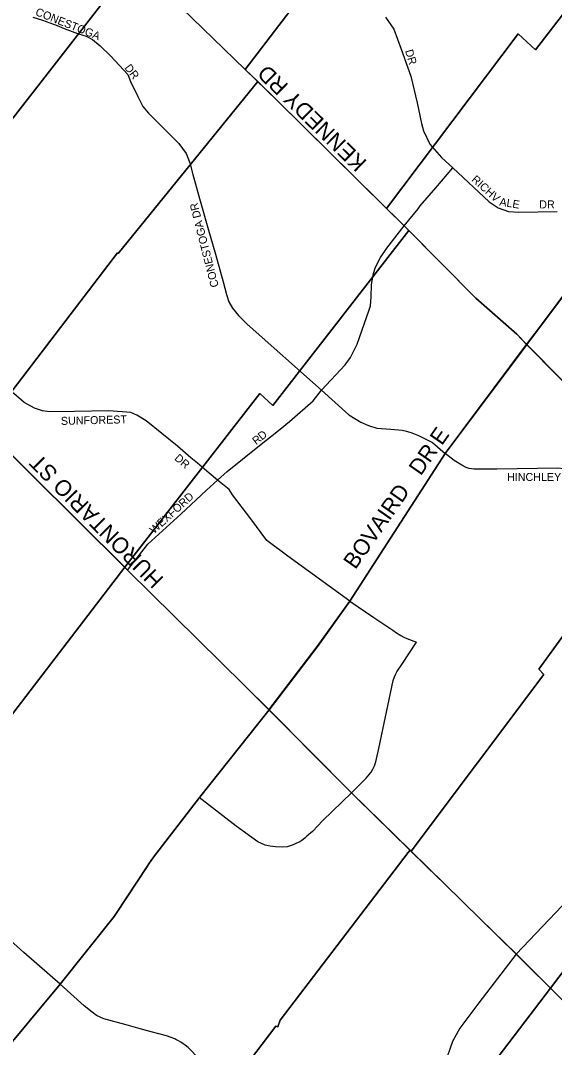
# Model space of a CAD drawing. Extents: x 589463 to 611048, y 4827729 to 4855916.
# Drawn here: x 596972 to 598638, y 4838857 to 4842064 of the extents above; entities that cross this region are included whole.
import ezdxf

# ---------------------------------------------------------------- set-up
doc = ezdxf.new("R2010")
doc.units = 0
for name, color, linetype in [('GIS_LOT_CONCESSION', 7, 'Continuous'), ('GIS_MAJOR_ARTERIAL_STREETS', 7, 'Continuous'), ('GIS_MINOR_ARTERIAL_STREETS', 7, 'Continuous'), ('GIS_TX_MAJOR_ARTERIAL_STREETS', 7, 'Continuous'), ('GIS_TX_MINOR_ARTERIAL_STREETS', 7, 'Continuous')]:
    doc.layers.add(name, color=color, linetype=linetype)

msp = doc.modelspace()

# ---------------------------------------------------------------- linework, layer by layer
at = {"layer": 'GIS_LOT_CONCESSION'}
for points in [[(598119.7, 4843372.7), (598124, 4843320.5), (597764.7, 4842853.3), (597696.2, 4842919.1), (597239.7, 4842337.2), (597328.6, 4842249), (597441.3, 4842137.4), (597673.3, 4841911.5), (598022.3, 4842369.3), (598084.8, 4842458.2), (598137.1, 4842404.7), (598554.3, 4842942.6), (598374.9, 4843119.4), (598182.6, 4843310.9), (598144.6, 4843348.2)], [(598554.3, 4842942.6), (598137.1, 4842404.7), (598084.8, 4842458.2), (598022.3, 4842369.3), (597673.3, 4841911.5), (597712.3, 4841873.1), (597773, 4841814), (598114.4, 4841477.2), (598524.9, 4842022.4), (598578.6, 4841972.9), (598992.6, 4842510.8), (598718.4, 4842780.9), (598652, 4842846.3), (598564.6, 4842932.4)], [(596863.2, 4842703.6), (596429.3, 4842154.7), (596385.6, 4842197.7), (595974, 4841658.3), (596136.8, 4841502.5), (596418.3, 4841226.4), (596677.3, 4841564.2), (596835.6, 4841768.7), (596904.2, 4841703.4), (597328.6, 4842249), (597239.7, 4842337.2), (597186, 4842390.5), (597074.5, 4842497.7), (596944.2, 4842624)], [(597328.6, 4842249), (596904.2, 4841703.4), (596835.6, 4841768.7), (596677.3, 4841564.2), (596418.3, 4841226.4), (596719.4, 4840929.3), (596857.5, 4840793), (597274.5, 4841338.3), (597277, 4841335.9), (597712.3, 4841873.1), (597673.3, 4841911.5), (597441.3, 4842137.4)], [(599455.3, 4842130.3), (599450, 4842124.6), (599444.8, 4842118.9), (599351.6, 4842013.9), (599254.6, 4841903.6), (599206, 4841839.5), (599154.7, 4841772.6), (599101.4, 4841703.8), (598993.3, 4841564.3), (598917.6, 4841487), (598898.5, 4841467.5), (598834.3, 4841401.9), (598748.2, 4841314.5), (598591.3, 4841105), (598551.6, 4841051.9), (598997.7, 4840600.9), (599019.5, 4840578), (599086.5, 4840511.8), (599503.9, 4841055.3), (599464, 4841094.2), (599917.5, 4841684.4), (599765.6, 4841833.4), (599489.2, 4842099.5), (599462.4, 4842123.9)], [(597712.3, 4841873.1), (597277, 4841335.9), (597274.5, 4841338.3), (596857.5, 4840793), (597005.9, 4840646.6), (597297.1, 4840356.5), (597718.8, 4840899.5), (597759.3, 4840861.6), (598183.7, 4841408.5), (598169.6, 4841422.8), (598114.4, 4841477.2), (597773, 4841814)], [(598183.7, 4841408.5), (597759.3, 4840861.6), (597718.8, 4840899.5), (597297.1, 4840356.5), (597306.2, 4840347.4), (597669.7, 4839988.4), (597747.5, 4839911.5), (597898.5, 4840109.3), (597999.8, 4840250.8), (598297.3, 4840711.4), (598551.6, 4841051.9), (598520.8, 4841084.2), (598393, 4841196.7)], [(598551.6, 4841051.9), (598297.3, 4840711.4), (597999.8, 4840250.8), (597898.5, 4840109.3), (597747.5, 4839911.5), (598004.8, 4839652.2), (598187.5, 4839472.9), (598190.5, 4839469.9), (598605.3, 4840021.9), (598589.4, 4840038), (598997.7, 4840600.9)], [(596448.3, 4839248.6), (596455, 4839257.2), (596876.5, 4839795.1), (596890.8, 4839803.5), (596886.4, 4839808.2), (596892, 4839814), (596886, 4839819.9), (597297.1, 4840356.5), (597005.9, 4840646.6), (596857.5, 4840793), (596441.5, 4840255.7), (596450.5, 4840246.2), (596017.2, 4839673.2), (596321.8, 4839372.7), (596443.8, 4839253)], [(598997.7, 4840600.9), (598589.4, 4840038), (598605.3, 4840021.9), (598190.5, 4839469.9), (598294.8, 4839367.6), (598408.4, 4839256.3), (598519.3, 4839147.7), (598626.2, 4839041.8), (599012.9, 4839553.5), (599004.7, 4839564.1), (599449.5, 4840148.7), (599368.8, 4840228.8), (599086.5, 4840511.8), (599019.5, 4840578)], [(597297.1, 4840356.5), (596886, 4839819.9), (596892, 4839814), (596886.4, 4839808.2), (596890.8, 4839803.5), (596876.5, 4839795.1), (596455, 4839257.2), (596448.3, 4839248.6), (596454.7, 4839242.4), (596599.8, 4839100), (596680.9, 4839020.5), (596893.5, 4838812.4), (597095.5, 4839054.8), (597264.3, 4839265.9), (597270.1, 4839274.8), (597367.4, 4839422.3), (597372.5, 4839429.9), (597379.5, 4839440.6), (597384.4, 4839448), (597386.6, 4839451.4), (597530.3, 4839637.2), (597747.5, 4839911.5), (597669.7, 4839988.4), (597306.2, 4840347.4)], [(599449.5, 4840148.7), (599004.7, 4839564.1), (599012.9, 4839553.5), (598626.2, 4839041.8), (598801.3, 4838868.4), (598987.3, 4838689.1), (599064.9, 4838610.2), (599477.3, 4839145.3), (599463.9, 4839158.3), (599889.2, 4839710.9), (599853.5, 4839746.4), (599640.1, 4839958.9)], [(597345.3, 4838365.7), (597768.2, 4838923), (597775.2, 4838921), (597782.4, 4838941.7), (598181.7, 4839465.4), (598187.5, 4839472.9), (598004.8, 4839652.2), (597747.5, 4839911.5), (597530.3, 4839637.2), (597386.6, 4839451.4), (597384.4, 4839448), (597379.5, 4839440.6), (597372.5, 4839429.9), (597367.4, 4839422.3), (597270.1, 4839274.8), (597264.3, 4839265.9), (597095.5, 4839054.8), (596893.5, 4838812.4), (596989.2, 4838717.4), (597022, 4838684.9)], [(598190.5, 4839469.9), (598187.5, 4839472.9), (598181.7, 4839465.4), (597782.4, 4838941.7), (597775.2, 4838921), (597768.2, 4838923), (597345.3, 4838365.7), (597376.3, 4838335.1), (597649.4, 4838065.4), (597732.7, 4837982.6), (597781.9, 4837934.5), (598626.2, 4839041.8), (598519.3, 4839147.7), (598408.4, 4839256.3), (598294.8, 4839367.6)], [(598626.2, 4839041.8), (597781.9, 4837934.5), (597916.4, 4837802.9), (598218.3, 4837502.3), (598747.5, 4838203.6), (599064.9, 4838610.2), (598987.3, 4838689.1), (598801.3, 4838868.4)]]:
    msp.add_lwpolyline(points, close=True, dxfattribs=at)
msp.add_lwpolyline([(598992.6, 4842510.8), (598578.6, 4841972.9), (598524.9, 4842022.4), (598114.4, 4841477.2), (598169.6, 4841422.8), (598183.7, 4841408.5), (598393, 4841196.7), (598520.8, 4841084.2), (598551.6, 4841051.9), (598591.3, 4841105), (598748.2, 4841314.5), (598834.3, 4841401.9), (598898.5, 4841467.5), (598917.6, 4841487), (598993.3, 4841564.3), (599101.4, 4841703.8), (599154.7, 4841772.6), (599206, 4841839.5), (599254.6, 4841903.6), (599351.6, 4842013.9), (599444.8, 4842118.9)], dxfattribs=at)
at = {"layer": 'GIS_MAJOR_ARTERIAL_STREETS'}
for points in [[(597772.6, 4841813.8), (597673.2, 4841910.8), (597440.9, 4842137.2)], [(598169.3, 4841422.6), (597772.6, 4841813.8)], [(598551.3, 4841051.8), (598520.5, 4841084), (598392.7, 4841196.5), (598169.3, 4841422.6)], [(598551.3, 4841051.8), (598591, 4841104.8), (598747.9, 4841314.3), (598833.9, 4841401.8)], [(598297, 4840711.3), (598551.3, 4841051.8)], [(599019.1, 4840577.9), (598850.2, 4840749), (598551.3, 4841051.8)], [(597005.5, 4840646.5), (596857.9, 4840792.1), (596719, 4840929.1)], [(597999.5, 4840250.7), (598297, 4840711.3)], [(597305.9, 4840347.3), (597298.6, 4840354.6), (597005.5, 4840646.5)], [(597669.4, 4839988.2), (597305.9, 4840347.3)], [(597747.2, 4839911.3), (597898.1, 4840109.2), (597999.5, 4840250.7)], [(597747.2, 4839911.3), (597669.4, 4839988.2)], [(597747.2, 4839911.3), (597529.9, 4839637.1)], [(598004.5, 4839652.1), (597955.3, 4839701.6), (597751.2, 4839907.3), (597747.2, 4839911.3)], [(597529.9, 4839637.1), (597386.3, 4839451.2), (597384.1, 4839447.9), (597379.1, 4839440.4), (597372.1, 4839429.8), (597367.1, 4839422.2), (597332.5, 4839369.7)], [(598294.5, 4839367.4), (598240.7, 4839420.2), (598020.8, 4839636), (598004.5, 4839652.1)], [(598518.9, 4839147.6), (598744.6, 4839385.6)], [(597332.5, 4839369.7), (597269.8, 4839274.6), (597264, 4839265.8), (597264, 4839265.8), (597263.9, 4839265.7), (597095.2, 4839054.6)], [(598408.1, 4839256.1), (598294.5, 4839367.4)], [(598518.9, 4839147.6), (598408.1, 4839256.1)], [(598518.9, 4839147.6), (598402, 4838996.5)], [(598800.9, 4838868.3), (598518.9, 4839147.6)], [(597095.2, 4839054.6), (596893.1, 4838812.3)], [(598402, 4838996.5), (598342.8, 4838917.2), (598320, 4838875.3), (598296.2, 4838806.1)]]:
    msp.add_lwpolyline(points, dxfattribs=at)
at = {"layer": 'GIS_MINOR_ARTERIAL_STREETS'}
for points in [[(597010.7, 4842074.1), (597040.8, 4842064.8), (597086.2, 4842048.3)], [(597010.7, 4842074.1), (597040.8, 4842064.8), (597086.2, 4842048.3)], [(598110.9, 4842074.3), (598137.1, 4842037.1), (598159.8, 4841974.8)], [(598110.9, 4842074.3), (598137.1, 4842037.1), (598159.8, 4841974.8)], [(597086.2, 4842048.3), (597107.8, 4842039.3), (597150, 4842023.7)], [(597086.2, 4842048.3), (597107.8, 4842039.3), (597150, 4842023.7)], [(597150, 4842023.7), (597176.3, 4842015.5), (597196.2, 4842005), (597220.1, 4841985.1), (597254, 4841953)], [(597150, 4842023.7), (597176.3, 4842015.5), (597196.2, 4842005), (597220.1, 4841985.1), (597254, 4841953)], [(598159.8, 4841974.8), (598190.1, 4841890.4)], [(598159.8, 4841974.8), (598190.1, 4841890.4)], [(597254, 4841953), (597306.8, 4841895.2), (597315.4, 4841873.8)], [(597254, 4841953), (597306.8, 4841895.2), (597315.4, 4841873.8)], [(598190.1, 4841890.4), (598210, 4841806.8)], [(598190.1, 4841890.4), (598210, 4841806.8)], [(597315.4, 4841873.8), (597337.6, 4841826.7), (597353.6, 4841795.2), (597371, 4841774.1)], [(597315.4, 4841873.8), (597337.6, 4841826.7), (597353.6, 4841795.2), (597371, 4841774.1)], [(598210, 4841806.8), (598222.8, 4841741.9)], [(598210, 4841806.8), (598222.8, 4841741.9)], [(597371, 4841774.1), (597428.3, 4841717.4)], [(597371, 4841774.1), (597428.3, 4841717.4)], [(597428.3, 4841717.4), (597465.7, 4841680)], [(597428.3, 4841717.4), (597465.7, 4841680)], [(598222.8, 4841741.9), (598229.1, 4841719.3), (598248.9, 4841677.4), (598285.6, 4841636), (598320.5, 4841604)], [(598222.8, 4841741.9), (598229.1, 4841719.3), (598248.9, 4841677.4), (598285.6, 4841636), (598320.5, 4841604)], [(597465.7, 4841680), (597488.9, 4841648.4), (597500.4, 4841619.2), (597509.5, 4841582.9)], [(597465.7, 4841680), (597488.9, 4841648.4), (597500.4, 4841619.2), (597509.5, 4841582.9)], [(598268.1, 4841541.7), (598320.5, 4841604)], [(598268.1, 4841541.7), (598320.5, 4841604)], [(598320.5, 4841604), (598434, 4841497.5), (598462.5, 4841479.4), (598494.5, 4841467.2), (598526.5, 4841464.9)], [(598320.5, 4841604), (598434, 4841497.5), (598462.5, 4841479.4), (598494.5, 4841467.2), (598526.5, 4841464.9)], [(597509.5, 4841582.9), (597532.9, 4841500.5)], [(597509.5, 4841582.9), (597532.9, 4841500.5)], [(598219.2, 4841484.7), (598268.1, 4841541.7)], [(598219.2, 4841484.7), (598268.1, 4841541.7)], [(597532.9, 4841500.5), (597556.3, 4841416.9)], [(597532.9, 4841500.5), (597556.3, 4841416.9)], [(598169.3, 4841422.6), (598212.4, 4841476.3), (598219.2, 4841484.7)], [(598169.3, 4841422.6), (598212.4, 4841476.3), (598219.2, 4841484.7)], [(598526.5, 4841464.9), (598646.3, 4841467.6)], [(598526.5, 4841464.9), (598646.3, 4841467.6)], [(597556.3, 4841416.9), (597580.4, 4841334.2)], [(597556.3, 4841416.9), (597580.4, 4841334.2)], [(598073.7, 4841274), (598079.9, 4841293.4), (598095.3, 4841324.3), (598115.4, 4841353.1), (598162.1, 4841413.4), (598169.3, 4841422.6)], [(598073.7, 4841274), (598079.9, 4841293.4), (598095.3, 4841324.3), (598115.4, 4841353.1), (598162.1, 4841413.4), (598169.3, 4841422.6)], [(597580.4, 4841334.2), (597603.9, 4841248.2)], [(597580.4, 4841334.2), (597603.9, 4841248.2)], [(598059.7, 4841160.5), (598063.8, 4841173.3), (598066.1, 4841200), (598066.7, 4841239), (598073.7, 4841274)], [(598059.7, 4841160.5), (598063.8, 4841173.3), (598066.1, 4841200), (598066.7, 4841239), (598073.7, 4841274)], [(597603.9, 4841248.2), (597614.4, 4841208.8), (597622.4, 4841185.3), (597632.9, 4841165.4), (597652.3, 4841142.8), (597678.9, 4841115.9), (597910.7, 4840909)], [(597603.9, 4841248.2), (597614.4, 4841208.8), (597622.4, 4841185.3), (597632.9, 4841165.4), (597652.3, 4841142.8), (597678.9, 4841115.9), (597910.7, 4840909)], [(598029.9, 4841073.7), (598059.7, 4841160.5)], [(598029.9, 4841073.7), (598059.7, 4841160.5)], [(597910.7, 4840909), (597985.1, 4840988.9), (598001.2, 4841011.1), (598009.4, 4841025.7), (598022.9, 4841053.2), (598029.9, 4841073.7)], [(597910.7, 4840909), (597985.1, 4840988.9), (598001.2, 4841011.1), (598009.4, 4841025.7), (598022.9, 4841053.2), (598029.9, 4841073.7)], [(596983.5, 4840870.5), (596950.9, 4840898.9), (596945.3, 4840906.8), (596933.7, 4840923.1), (596920.2, 4840969.2)], [(596983.5, 4840870.5), (596950.9, 4840898.9), (596945.3, 4840906.8), (596933.7, 4840923.1), (596920.2, 4840969.2)], [(597782.2, 4840787.7), (597811.4, 4840811.3), (597885, 4840876.2), (597910.7, 4840909)], [(597782.2, 4840787.7), (597811.4, 4840811.3), (597885, 4840876.2), (597910.7, 4840909)], [(597910.7, 4840909), (597996.3, 4840832.2), (598014.9, 4840820.5), (598034.1, 4840809.7), (598058, 4840799)], [(597910.7, 4840909), (597996.3, 4840832.2), (598014.9, 4840820.5), (598034.1, 4840809.7), (598058, 4840799)], [(597063.6, 4840841.8), (597040.8, 4840845.3), (597015.2, 4840853.7), (596983.5, 4840870.5)], [(597063.6, 4840841.8), (597040.8, 4840845.3), (597015.2, 4840853.7), (596983.5, 4840870.5)], [(597140.5, 4840842.5), (597063.6, 4840841.8)], [(597140.5, 4840842.5), (597063.6, 4840841.8)], [(597334.7, 4840831.3), (597316, 4840840.2), (597247.6, 4840845.3), (597140.5, 4840842.5)], [(597334.7, 4840831.3), (597316, 4840840.2), (597247.6, 4840845.3), (597140.5, 4840842.5)], [(597461.3, 4840734.9), (597364.5, 4840813.6), (597334.7, 4840831.3)], [(597461.3, 4840734.9), (597364.5, 4840813.6), (597334.7, 4840831.3)], [(597587, 4840628.7), (597616.9, 4840655.7), (597712.9, 4840732.2), (597782.2, 4840787.7)], [(597587, 4840628.7), (597616.9, 4840655.7), (597712.9, 4840732.2), (597782.2, 4840787.7)], [(598058, 4840799), (598084.3, 4840790.7), (598127.5, 4840787.8)], [(598058, 4840799), (598084.3, 4840790.7), (598127.5, 4840787.8)], [(598127.5, 4840787.8), (598163.1, 4840784.7), (598176.7, 4840781.8), (598193.3, 4840776.3), (598213.9, 4840767.7), (598238.3, 4840755.8), (598257.7, 4840745.8), (598297, 4840711.3)], [(598127.5, 4840787.8), (598163.1, 4840784.7), (598176.7, 4840781.8), (598193.3, 4840776.3), (598213.9, 4840767.7), (598238.3, 4840755.8), (598257.7, 4840745.8), (598297, 4840711.3)], [(597523.7, 4840681.4), (597503.7, 4840698.4), (597461.3, 4840734.9)], [(597523.7, 4840681.4), (597503.7, 4840698.4), (597461.3, 4840734.9)], [(598386.3, 4840662.5), (598372.3, 4840664.8), (598362.3, 4840668.4), (598349.3, 4840675.3), (598324.8, 4840690.1), (598297, 4840711.3)], [(598386.3, 4840662.5), (598372.3, 4840664.8), (598362.3, 4840668.4), (598349.3, 4840675.3), (598324.8, 4840690.1), (598297, 4840711.3)], [(597587, 4840628.7), (597560.5, 4840650.2), (597523.7, 4840681.4)], [(597587, 4840628.7), (597560.5, 4840650.2), (597523.7, 4840681.4)], [(598457.9, 4840662.8), (598386.3, 4840662.5)], [(598457.9, 4840662.8), (598386.3, 4840662.5)], [(598691.8, 4840658.6), (598679.6, 4840662.2), (598673, 4840663.8), (598666.8, 4840664.2), (598648.2, 4840665.7), (598457.9, 4840662.8)], [(598691.8, 4840658.6), (598679.6, 4840662.2), (598673, 4840663.8), (598666.8, 4840664.2), (598648.2, 4840665.7), (598457.9, 4840662.8)], [(597305.9, 4840347.3), (597369.3, 4840428.2), (597471.8, 4840521.9), (597551.8, 4840596.8), (597587, 4840628.7)], [(597305.9, 4840347.3), (597369.3, 4840428.2), (597471.8, 4840521.9), (597551.8, 4840596.8), (597587, 4840628.7)], [(597690.4, 4840507.2), (597633.6, 4840582.9), (597622.6, 4840599.6), (597587, 4840628.7)], [(597690.4, 4840507.2), (597633.6, 4840582.9), (597622.6, 4840599.6), (597587, 4840628.7)], [(597740.3, 4840440.2), (597690.4, 4840507.2)], [(597740.3, 4840440.2), (597690.4, 4840507.2)], [(597806.4, 4840391.3), (597740.3, 4840440.2)], [(597806.4, 4840391.3), (597740.3, 4840440.2)], [(597999.5, 4840250.7), (597806.4, 4840391.3)], [(597999.5, 4840250.7), (597806.4, 4840391.3)], [(597999.5, 4840250.7), (598074.6, 4840199.8)], [(597999.5, 4840250.7), (598074.6, 4840199.8)], [(598074.6, 4840199.8), (598133.6, 4840159.7)], [(598074.6, 4840199.8), (598133.6, 4840159.7)], [(598133.6, 4840159.7), (598145.1, 4840151.8), (598159.2, 4840143), (598168.5, 4840137.9), (598177.3, 4840133.7), (598207.1, 4840122.3)], [(598133.6, 4840159.7), (598145.1, 4840151.8), (598159.2, 4840143), (598168.5, 4840137.9), (598177.3, 4840133.7), (598207.1, 4840122.3)], [(598161.4, 4840052.4), (598207.1, 4840122.3)], [(598161.4, 4840052.4), (598207.1, 4840122.3)], [(598089.6, 4839789.9), (598134.8, 4840002.9), (598138.7, 4840014.4), (598143.4, 4840023.7), (598146.6, 4840029.4), (598161.4, 4840052.4)], [(598089.6, 4839789.9), (598134.8, 4840002.9), (598138.7, 4840014.4), (598143.4, 4840023.7), (598146.6, 4840029.4), (598161.4, 4840052.4)], [(598004.5, 4839652.1), (598029.2, 4839675.9), (598051, 4839698.1), (598066.1, 4839716.6), (598071.1, 4839726.2), (598076.6, 4839736.7), (598080.3, 4839748.4), (598082.9, 4839757.6), (598089.6, 4839789.9)], [(598004.5, 4839652.1), (598029.2, 4839675.9), (598051, 4839698.1), (598066.1, 4839716.6), (598071.1, 4839726.2), (598076.6, 4839736.7), (598080.3, 4839748.4), (598082.9, 4839757.6), (598089.6, 4839789.9)], [(597644.5, 4839548.1), (597529.9, 4839637.1)], [(597644.5, 4839548.1), (597529.9, 4839637.1)], [(598004.5, 4839652.1), (597915.4, 4839565.1)], [(598004.5, 4839652.1), (597915.4, 4839565.1)], [(597712.6, 4839498.9), (597644.5, 4839548.1)], [(597712.6, 4839498.9), (597644.5, 4839548.1)], [(597915.4, 4839565.1), (597883.5, 4839531.6), (597865.7, 4839516.2), (597859.4, 4839510.3), (597850, 4839502.8), (597843.7, 4839498.8), (597831.2, 4839493.4), (597822.8, 4839489.8), (597804.4, 4839483.4), (597790.9, 4839482.4)], [(597915.4, 4839565.1), (597883.5, 4839531.6), (597865.7, 4839516.2), (597859.4, 4839510.3), (597850, 4839502.8), (597843.7, 4839498.8), (597831.2, 4839493.4), (597822.8, 4839489.8), (597804.4, 4839483.4), (597790.9, 4839482.4)], [(597790.9, 4839482.4), (597767.7, 4839482.8), (597750.8, 4839485.1), (597735.8, 4839488.3), (597712.6, 4839498.9)], [(597790.9, 4839482.4), (597767.7, 4839482.8), (597750.8, 4839485.1), (597735.8, 4839488.3), (597712.6, 4839498.9)], [(596982.2, 4839153), (596844.6, 4839276.4)], [(596982.2, 4839153), (596844.6, 4839276.4)], [(597095.2, 4839054.6), (596982.2, 4839153)], [(597095.2, 4839054.6), (596982.2, 4839153)], [(597170.8, 4838986.9), (597095.2, 4839054.6)], [(597170.8, 4838986.9), (597095.2, 4839054.6)], [(597209.5, 4838956.9), (597195.4, 4838966.6), (597170.8, 4838986.9)], [(597209.5, 4838956.9), (597195.4, 4838966.6), (597170.8, 4838986.9)], [(597231.6, 4838946.2), (597209.5, 4838956.9)], [(597231.6, 4838946.2), (597209.5, 4838956.9)], [(597301.5, 4838927.2), (597231.6, 4838946.2)], [(597301.5, 4838927.2), (597231.6, 4838946.2)], [(597379.2, 4838905.6), (597345.3, 4838915.2), (597301.5, 4838927.2)], [(597379.2, 4838905.6), (597345.3, 4838915.2), (597301.5, 4838927.2)], [(597453.1, 4838883.3), (597442, 4838887.7), (597427.4, 4838892.6), (597379.2, 4838905.6)], [(597453.1, 4838883.3), (597442, 4838887.7), (597427.4, 4838892.6), (597379.2, 4838905.6)], [(597591, 4838752.8), (597507.6, 4838844.2), (597502.3, 4838849.5), (597497.9, 4838853.7), (597494.9, 4838856.3), (597486, 4838863.6), (597479.5, 4838868.3), (597471.8, 4838873), (597464.8, 4838877.1), (597456.3, 4838881.6), (597453.1, 4838883.3)], [(597591, 4838752.8), (597507.6, 4838844.2), (597502.3, 4838849.5), (597497.9, 4838853.7), (597494.9, 4838856.3), (597486, 4838863.6), (597479.5, 4838868.3), (597471.8, 4838873), (597464.8, 4838877.1), (597456.3, 4838881.6), (597453.1, 4838883.3)]]:
    msp.add_lwpolyline(points, dxfattribs=at)

# ---------------------------------------------------------------- texts
at = {"layer": 'GIS_TX_MAJOR_ARTERIAL_STREETS'}
for s, rotation, p in [('KENNEDY RD ', 135.7162, (598055.4, 4841623.5)), ('BOVAIRD   DR E', 55.1031, (598016.8, 4840347.4)), ('HURONTARIO ST', 134.8512, (597421.7, 4840321.5))]:
    msp.add_text(s, height=49.998, rotation=rotation, dxfattribs=at).set_placement(p)
at = {"layer": 'GIS_TX_MINOR_ARTERIAL_STREETS'}
for s, height, rotation, p in [('CONESTOGA', 25, 338.1986, (597016.2, 4842081.6)), ('DR', 25, 286.531, (598171.7, 4841969.5)), ('DR', 25, 307.3039, (597295.2, 4841915.9)), ('RICHV', 25, 317.9281, (598377.3, 4841564.5)), ('CONESTOGA DR', 25.002, 104.2793, (597590.7, 4841234.1)), ('ALE', 25, 350.77, (598465.1, 4841486.4)), ('DR', 25, 0.268, (598590.8, 4841477.1)), ('SUNFOREST', 25, 1.4564, (597098.2, 4840800.9)), ('R', 25, 38.4546, (597707.4, 4840737.5)), ('D', 25, 38.7997, (597725.1, 4840751.9)), ('DR', 25, 319.0142, (597450.2, 4840693.9)), ('WEXFORD', 25, 42.4047, (597388.6, 4840459.2))]:
    msp.add_text(s, height=height, rotation=rotation, dxfattribs=at).set_placement(p)
msp.add_text('HINCHLEY', height=25, dxfattribs=at).set_placement((598490.2, 4840625.9))

doc.saveas('drawing.dxf')
